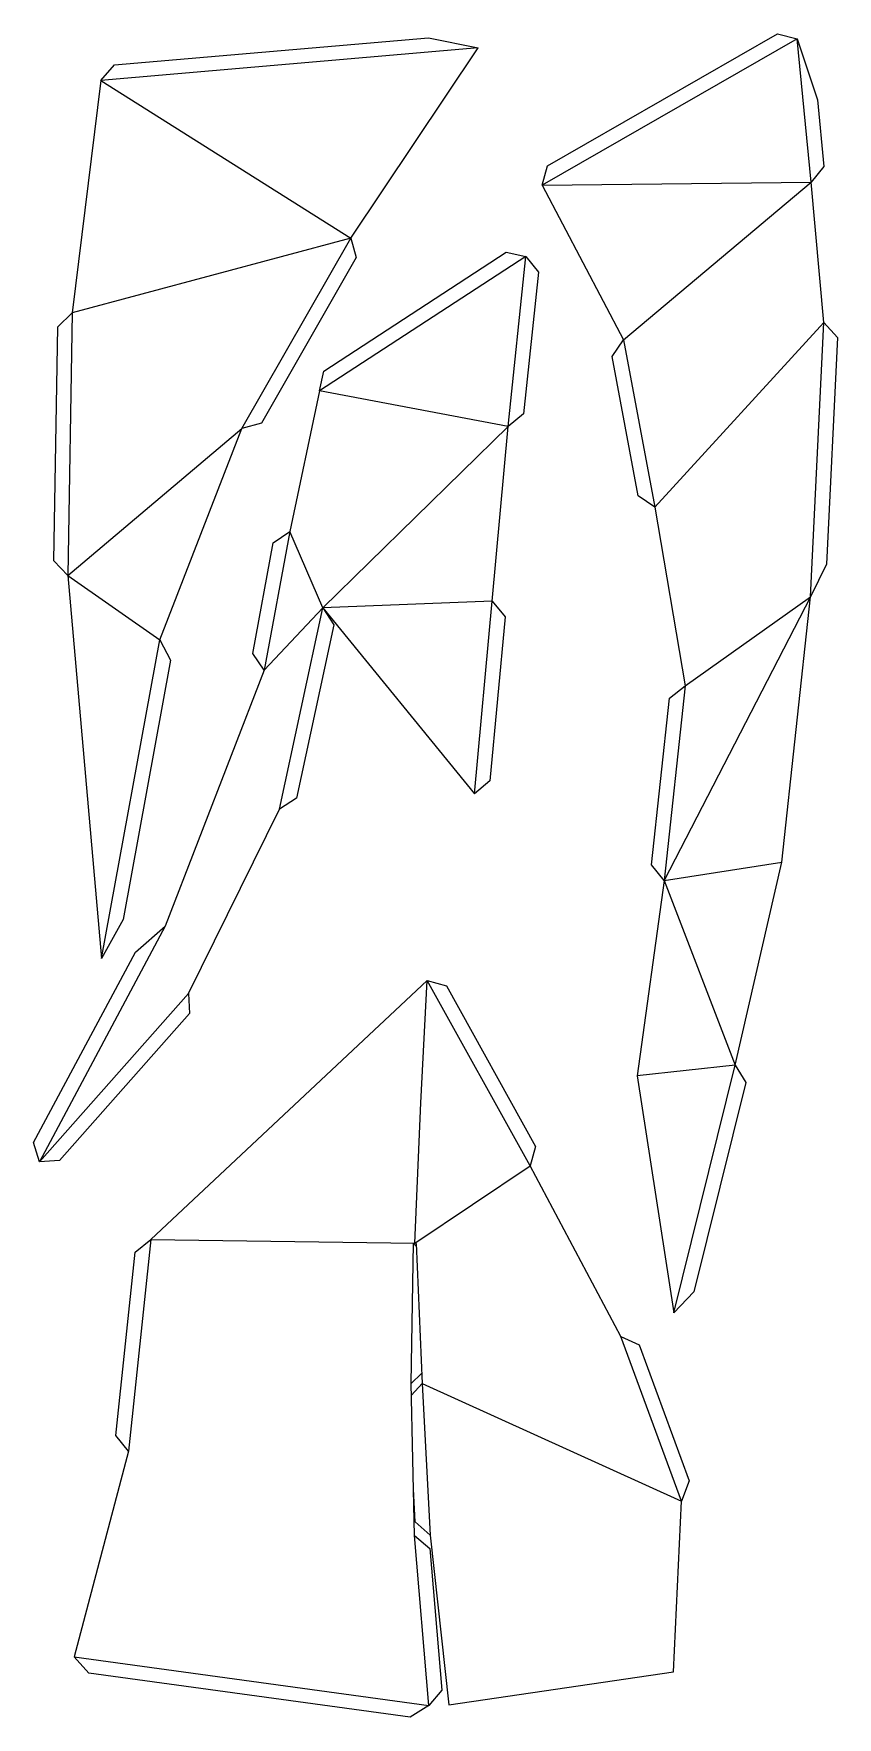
# Model space of a CAD drawing. Extents: x 2110 to 2392, y 3 to 594.
import ezdxf

# ---------------------------------------------------------------- set-up
doc = ezdxf.new("R2010")
doc.units = 0

msp = doc.modelspace()

# ---------------------------------------------------------------- linework, layer by layer
at = {"layer": 'CutLine', "color": 8, "linetype": 'CONTINUOUS'}
for p, q in [((2138.327417, 582.850652), (2248.624392, 592.366853)), ((2248.624392, 592.366853), (2266.051723, 588.851873)), ((2290.449904, 547.493616), (2371.248012, 593.835421)), ((2371.248012, 593.835421), (2378.072887, 591.985805)), ((2378.072887, 591.985805), (2385.2109, 570.572598)), ((2221.316428, 522.034398), (2266.051723, 588.851873)), ((2133.589628, 577.42331), (2138.327417, 582.850652)), ((2133.589628, 577.42331), (2123.474724, 495.871458)), ((2385.2109, 570.572598), (2387.519816, 547.181862)), ((2288.600288, 540.668741), (2290.449904, 547.493616)), ((2387.519816, 547.181862), (2383.035166, 541.714879)), ((2288.600288, 540.668741), (2317.113942, 486.371696)), ((2387.478895, 492.431295), (2383.035166, 541.714879)), ((2221.316428, 522.034398), (2223.173495, 515.211547)), ((2223.173495, 515.211547), (2189.919298, 457.085041)), ((2211.82455, 475.411907), (2275.939145, 517.111834)), ((2275.939145, 517.111834), (2282.856713, 515.646487)), ((2282.856713, 515.646487), (2287.30387, 510.148961)), ((2287.30387, 510.148961), (2282.053424, 460.438794)), ((2117.049497, 408.752796), (2118.393643, 490.953875)), ((2118.393643, 490.953875), (2123.474724, 495.871458)), ((2387.478895, 492.431295), (2392.232874, 487.196824)), ((2313.124601, 480.533446), (2317.113942, 486.371696)), ((2392.232874, 487.196824), (2388.40327, 407.58704)), ((2322.329024, 431.608732), (2313.124601, 480.533446)), ((2210.359203, 468.494339), (2211.82455, 475.411907)), ((2210.359203, 468.494339), (2199.905388, 419.072602)), ((2154.274423, 380.990875), (2183.096446, 455.227974)), ((2189.919298, 457.085041), (2183.096446, 455.227974)), ((2271.008396, 394.60214), (2276.555898, 455.991636)), ((2282.053424, 460.438794), (2276.555898, 455.991636)), ((2328.167274, 427.619391), (2322.329024, 431.608732)), ((2328.167274, 427.619391), (2338.73992, 364.956102)), ((2186.925101, 376.232255), (2194.081909, 415.06173)), ((2194.081909, 415.06173), (2199.905388, 419.072602)), ((2121.96708, 403.671715), (2117.049497, 408.752796)), ((2121.96708, 403.671715), (2133.823528, 269.133482)), ((2388.40327, 407.58704), (2382.847376, 396.151308)), ((2372.723285, 302.983242), (2382.847376, 396.151308)), ((2211.496387, 392.282314), (2215.335353, 386.344104)), ((2211.496387, 392.282314), (2264.76073, 326.982771)), ((2271.008396, 394.60214), (2275.527176, 389.163333)), ((2215.335353, 386.344104), (2202.270268, 325.493808)), ((2275.527176, 389.163333), (2270.199538, 331.501551)), ((2154.274423, 380.990875), (2158.05382, 373.861391)), ((2158.05382, 373.861391), (2141.425874, 282.913848)), ((2190.935973, 370.408776), (2186.925101, 376.232255)), ((2190.935973, 370.408776), (2156.183103, 280.500351)), ((2333.234054, 360.519275), (2338.73992, 364.956102)), ((2326.948856, 302.063208), (2333.234054, 360.519275)), ((2270.199538, 331.501551), (2264.76073, 326.982771)), ((2202.270268, 325.493808), (2196.332058, 321.654842)), ((2164.307451, 256.881952), (2196.332058, 321.654842)), ((2331.385684, 296.557342), (2326.948856, 302.063208)), ((2356.389219, 231.728402), (2372.723285, 302.983242)), ((2331.385684, 296.557342), (2321.951481, 227.939038)), ((2141.425874, 282.913848), (2133.823528, 269.133482)), ((2145.671325, 271.445928), (2156.183103, 280.500351)), ((2109.939124, 204.624696), (2145.671325, 271.445928)), ((2248.116941, 261.481624), (2151.142196, 170.527143)), ((2248.116941, 261.481624), (2254.917287, 259.543765)), ((2164.307451, 256.881952), (2164.732648, 249.823679)), ((2254.917287, 259.543765), (2286.26224, 203.214843)), ((2164.732648, 249.823679), (2119.048798, 198.282933)), ((2356.389219, 231.728402), (2360.040596, 225.673036)), ((2321.951481, 227.939038), (2334.845547, 144.740103)), ((2360.040596, 225.673036), (2341.844954, 152.2033)), ((2111.990525, 197.857736), (2109.939124, 204.624696)), ((2286.26224, 203.214843), (2284.324381, 196.414497)), ((2119.048798, 198.282933), (2111.990525, 197.857736)), ((2316.240208, 136.47459), (2284.324381, 196.414497)), ((2138.781616, 101.784934), (2145.640093, 166.08565)), ((2145.640093, 166.08565), (2151.142196, 170.527143)), ((2243.314073, 169.21848), (2244.292017, 168.209462)), ((2244.250756, 169.177288), (2246.347329, 119.999605)), ((2341.844954, 152.2033), (2334.845547, 144.740103)), ((2316.240208, 136.47459), (2322.660251, 133.510969)), ((2322.660251, 133.510969), (2340.209327, 85.867874)), ((2246.196323, 123.541637), (2242.54436, 120.002145)), ((2243.710875, 66.648612), (2242.54436, 120.002145)), ((2242.634916, 115.860341), (2246.347329, 119.999605)), ((2143.22311, 96.282831), (2138.781616, 101.784934)), ((2143.22311, 96.282831), (2124.11538, 24.044957)), ((2243.980224, 71.433216), (2243.354693, 82.939501)), ((2340.209327, 85.867874), (2337.545467, 78.634025)), ((2334.666897, 18.716454), (2337.545467, 78.634025)), ((2249.244273, 66.712009), (2243.980224, 71.433216)), ((2243.710875, 66.648612), (2249.11137, 62.084113)), ((2249.244273, 66.712009), (2255.819772, 7.16689)), ((2249.11137, 62.084113), (2253.283581, 12.351736)), ((2129.267142, 18.291384), (2124.11538, 24.044957)), ((2242.201049, 2.798585), (2129.267142, 18.291384)), ((2255.819772, 7.16689), (2334.666897, 18.716454)), ((2253.283581, 12.351736), (2248.719081, 6.951241)), ((2248.719081, 6.951241), (2242.201049, 2.798585))]:
    msp.add_line(p, q, dxfattribs=at)
at = {"layer": 'MountainLine', "color": 5, "linetype": 'CONTINUOUS'}
for p, q in [((2378.072887, 591.985805), (2288.600288, 540.668741)), ((2133.589628, 577.42331), (2221.316428, 522.034398)), ((2317.113942, 486.371696), (2383.035166, 541.714879)), ((2282.856713, 515.646487), (2210.359203, 468.494339)), ((2328.167274, 427.619391), (2387.478895, 492.431295)), ((2382.847376, 396.151308), (2331.385684, 296.557342)), ((2338.73992, 364.956102), (2382.847376, 396.151308)), ((2211.496387, 392.282314), (2190.935973, 370.408776)), ((2331.385684, 296.557342), (2372.723285, 302.983242)), ((2356.389219, 231.728402), (2321.951481, 227.939038)), ((2246.347329, 119.999605), (2337.545467, 78.634025))]:
    msp.add_line(p, q, dxfattribs=at)
at = {"layer": 'ValleyLine', "color": 1, "linetype": 'CONTINUOUS'}
for p, q in [((2383.035166, 541.714879), (2378.072887, 591.985805)), ((2266.051723, 588.851873), (2133.589628, 577.42331)), ((2288.600288, 540.668741), (2383.035166, 541.714879)), ((2221.316428, 522.034398), (2123.474724, 495.871458)), ((2183.096446, 455.227974), (2221.316428, 522.034398)), ((2276.555898, 455.991636), (2282.856713, 515.646487)), ((2123.474724, 495.871458), (2121.96708, 403.671715)), ((2382.847376, 396.151308), (2387.478895, 492.431295)), ((2317.113942, 486.371696), (2328.167274, 427.619391)), ((2276.555898, 455.991636), (2210.359203, 468.494339)), ((2121.96708, 403.671715), (2183.096446, 455.227974)), ((2211.496387, 392.282314), (2276.555898, 455.991636)), ((2199.905388, 419.072602), (2190.935973, 370.408776)), ((2211.496387, 392.282314), (2199.905388, 419.072602)), ((2121.96708, 403.671715), (2154.274423, 380.990875)), ((2196.332058, 321.654842), (2211.496387, 392.282314)), ((2271.008396, 394.60214), (2211.496387, 392.282314)), ((2264.76073, 326.982771), (2271.008396, 394.60214)), ((2133.823528, 269.133482), (2154.274423, 380.990875)), ((2338.73992, 364.956102), (2331.385684, 296.557342)), ((2331.385684, 296.557342), (2356.389219, 231.728402)), ((2156.183103, 280.500351), (2111.990525, 197.857736)), ((2245.94976, 218.481908), (2248.116941, 261.481624)), ((2284.324381, 196.414497), (2248.116941, 261.481624)), ((2111.990525, 197.857736), (2164.307451, 256.881952)), ((2334.845547, 144.740103), (2356.389219, 231.728402)), ((2243.782415, 169.197884), (2245.94976, 218.481908)), ((2243.782415, 169.197884), (2284.324381, 196.414497)), ((2151.142196, 170.527143), (2143.22311, 96.282831)), ((2151.142196, 170.527143), (2243.782415, 169.197884)), ((2242.54436, 120.002145), (2243.314073, 169.21848)), ((2337.545467, 78.634025), (2316.240208, 136.47459)), ((2246.347329, 119.999605), (2249.244273, 66.712009)), ((2248.719081, 6.951241), (2243.710875, 66.648612)), ((2124.11538, 24.044957), (2248.719081, 6.951241))]:
    msp.add_line(p, q, dxfattribs=at)

doc.saveas('drawing.dxf')
